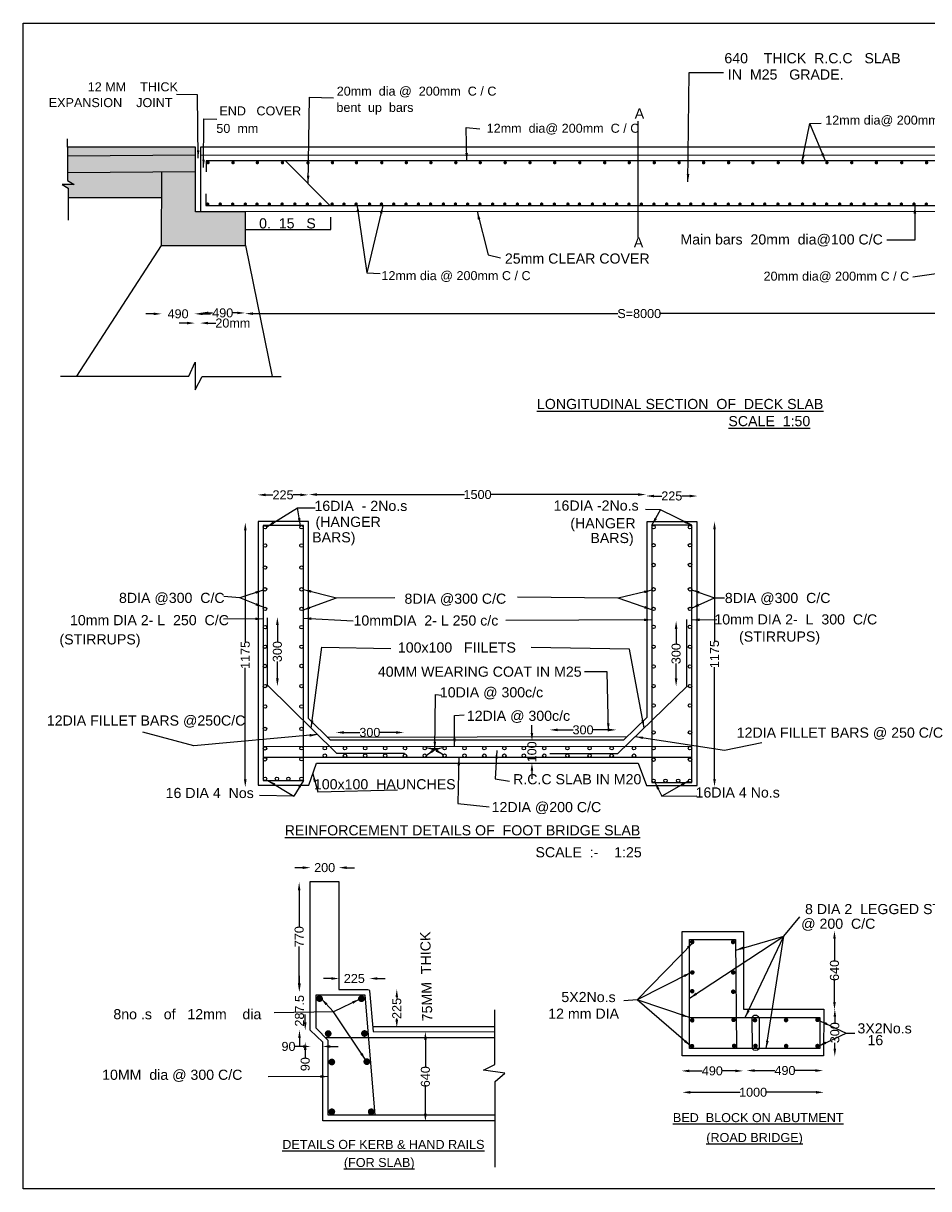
# Model space of a CAD drawing. Header units: millimetres. Extents: x 38 to 8713, y 288 to 5460.
# Drawn here: x 38 to 4057, y 288 to 5460 of the extents above; entities that cross this region are included whole.
import ezdxf

# ---------------------------------------------------------------- set-up
doc = ezdxf.new("R2010")
doc.units = ezdxf.units.MM
doc.header["$MEASUREMENT"] = 0
for name, color, linetype in [('DIM', 7, 'Continuous'), ('DWG', 7, 'Continuous'), ('TEXT', 7, 'Continuous')]:
    doc.layers.add(name, color=color, linetype=linetype)
doc.styles.get("Standard").update_dxf_attribs({"font": 'arial.ttf'})
doc.dimstyles.new('Civil', dxfattribs={"dimtxt": 40, "dimasz": 35, "dimexe": 0.1, "dimexo": 0.0625, "dimgap": 0.09, "dimtad": 0, "dimdec": 0, "dimzin": 12, "dimdsep": 46, "dimtxsty": 'Standard', "dimcen": 0.1, "dimse1": 1, "dimse2": 1, "dimadec": 0, "dimazin": 2, "dimtfac": 1, "dimtdec": 0, "dimtofl": 0, "dimtmove": 0, "dimatfit": 3, "dimfxl": 1, "dimfrac": 1, "dimtolj": 1, "dimtzin": 0, "dimarcsym": 0})

# ---------------------------------------------------------------- blocks, each defined once
blk = doc.blocks.new('*D2')
at = {"layer": 'Defpoints', "color": 0, "transparency": 16777216}
for p in [(651.5, 4165), (798.5, 4171), (798.5, 4165)]:
    blk.add_point(p, dxfattribs=at)
at = {"layer": 'DIM', "color": 0, "lineweight": -2, "transparency": 16777216}
for p, q in [((616.5, 4171), (581.5, 4171)), ((833.5, 4171), (868.5, 4171))]:
    blk.add_line(p, q, dxfattribs=at)
at = {"layer": 'DIM', "color": 0, "transparency": 16777216}
for points in [[(616.5, 4176.8), (616.5, 4165.2), (651.5, 4171)], [(833.5, 4176.8), (833.5, 4165.2), (798.5, 4171)]]:
    blk.add_solid(points, dxfattribs=at)
at = {"layer": 'DIM', "color": 0, "transparency": 16777216, "insert": (725, 4171), "char_height": 40, "attachment_point": 5}
blk.add_mtext('\\A1;490', dxfattribs=at)
blk = doc.blocks.new('*D3')
at = {"layer": 'Defpoints', "color": 0, "transparency": 16777216}
for p in [(799.5, 4152), (823, 4152), (823, 4130)]:
    blk.add_point(p, dxfattribs=at)
at = {"layer": 'DIM', "color": 0, "lineweight": -2, "transparency": 16777216}
for p, q in [((764.5, 4130), (729.5, 4130)), ((858, 4130), (893, 4130))]:
    blk.add_line(p, q, dxfattribs=at)
at = {"layer": 'DIM', "color": 0, "transparency": 16777216}
for points in [[(764.5, 4135.8), (764.5, 4124.2), (799.5, 4130)], [(858, 4135.8), (858, 4124.2), (823, 4130)]]:
    blk.add_solid(points, dxfattribs=at)
at = {"layer": 'DIM', "color": 0, "transparency": 16777216, "insert": (968.1, 4130), "char_height": 40, "attachment_point": 5}
blk.add_mtext('\\A1;20mm', dxfattribs=at)
blk = doc.blocks.new('*D4')
at = {"layer": 'Defpoints', "color": 0, "transparency": 16777216}
for p in [(824, 4196), (1022.5, 4196), (1022.5, 4175)]:
    blk.add_point(p, dxfattribs=at)
at = {"layer": 'DIM', "color": 0, "lineweight": -2, "transparency": 16777216}
for p, q in [((859, 4175), (878.2, 4175)), ((987.5, 4175), (968.3, 4175))]:
    blk.add_line(p, q, dxfattribs=at)
at = {"layer": 'DIM', "color": 0, "transparency": 16777216}
for points in [[(859, 4180.8), (859, 4169.2), (824, 4175)], [(987.5, 4180.8), (987.5, 4169.2), (1022.5, 4175)]]:
    blk.add_solid(points, dxfattribs=at)
at = {"layer": 'DIM', "color": 0, "transparency": 16777216, "insert": (923.2, 4175), "char_height": 40, "attachment_point": 5}
blk.add_mtext('\\A1;490', dxfattribs=at)
blk = doc.blocks.new('*D5')
at = {"layer": 'Defpoints', "color": 0, "transparency": 16777216}
for p in [(1022.5, 4175), (4522, 4175), (4522, 4172)]:
    blk.add_point(p, dxfattribs=at)
at = {"layer": 'DIM', "color": 0, "lineweight": -2, "transparency": 16777216}
for p, q in [((1057.5, 4172), (2677.6, 4172)), ((4487, 4172), (2866.9, 4172))]:
    blk.add_line(p, q, dxfattribs=at)
at = {"layer": 'DIM', "color": 0, "transparency": 16777216}
for points in [[(1057.5, 4177.8), (1057.5, 4166.2), (1022.5, 4172)], [(4487, 4177.8), (4487, 4166.2), (4522, 4172)]]:
    blk.add_solid(points, dxfattribs=at)
at = {"layer": 'DIM', "color": 0, "transparency": 16777216, "insert": (2772.2, 4172), "char_height": 40, "attachment_point": 5}
blk.add_mtext('\\A1;S=8000', dxfattribs=at)
blk = doc.blocks.new('*D20')
at = {"layer": 'Defpoints', "color": 0, "transparency": 16777216}
for p in [(1426, 2316.5), (1727, 2316.5), (1727, 2313)]:
    blk.add_point(p, dxfattribs=at)
at = {"layer": 'DIM', "color": 0, "lineweight": -2, "transparency": 16777216}
for p, q in [((1461, 2313), (1532.3, 2313)), ((1692, 2313), (1620.7, 2313))]:
    blk.add_line(p, q, dxfattribs=at)
at = {"layer": 'DIM', "color": 0, "transparency": 16777216}
for points in [[(1461, 2318.8), (1461, 2307.2), (1426, 2313)], [(1692, 2318.8), (1692, 2307.2), (1727, 2313)]]:
    blk.add_solid(points, dxfattribs=at)
at = {"layer": 'DIM', "color": 0, "transparency": 16777216, "insert": (1576.5, 2313), "char_height": 40, "attachment_point": 5}
blk.add_mtext('\\A1;300', dxfattribs=at)
blk = doc.blocks.new('*D21')
at = {"layer": 'Defpoints', "color": 0, "transparency": 16777216}
for p in [(2375, 2322), (2670.5, 2324.5), (2670.5, 2322)]:
    blk.add_point(p, dxfattribs=at)
at = {"layer": 'DIM', "color": 0, "lineweight": -2, "transparency": 16777216}
for p, q in [((2410, 2324.5), (2478.6, 2324.5)), ((2635.5, 2324.5), (2566.9, 2324.5))]:
    blk.add_line(p, q, dxfattribs=at)
at = {"layer": 'DIM', "color": 0, "transparency": 16777216}
for points in [[(2410, 2330.3), (2410, 2318.7), (2375, 2324.5)], [(2635.5, 2330.3), (2635.5, 2318.7), (2670.5, 2324.5)]]:
    blk.add_solid(points, dxfattribs=at)
at = {"layer": 'DIM', "color": 0, "transparency": 16777216, "insert": (2522.8, 2324.5), "char_height": 40, "attachment_point": 5}
blk.add_mtext('\\A1;300', dxfattribs=at)
blk = doc.blocks.new('*D22')
at = {"layer": 'Defpoints', "color": 0, "transparency": 16777216}
for p in [(2296, 2276), (2308.5, 2276), (2308.5, 2178)]:
    blk.add_point(p, dxfattribs=at)
at = {"layer": 'DIM', "color": 0, "lineweight": -2, "transparency": 16777216}
for p, q in [((2296, 2311), (2296, 2346)), ((2296, 2143), (2296, 2108))]:
    blk.add_line(p, q, dxfattribs=at)
at = {"layer": 'DIM', "color": 0, "transparency": 16777216}
for points in [[(2290.2, 2311), (2301.8, 2311), (2296, 2276)], [(2290.2, 2143), (2301.8, 2143), (2296, 2178)]]:
    blk.add_solid(points, dxfattribs=at)
at = {"layer": 'DIM', "color": 0, "transparency": 16777216, "insert": (2296, 2227), "char_height": 40, "attachment_point": 5, "rotation": 90}
blk.add_mtext('\\A1;100', dxfattribs=at)
blk = doc.blocks.new('*D23')
at = {"layer": 'Defpoints', "color": 0, "transparency": 16777216}
for p in [(3087, 3250), (3106.5, 3250), (3087, 2071.5)]:
    blk.add_point(p, dxfattribs=at)
at = {"layer": 'DIM', "color": 0, "lineweight": -2, "transparency": 16777216}
for p, q in [((3106.5, 3215), (3106.5, 2718.8)), ((3106.5, 2106.5), (3106.5, 2602.7))]:
    blk.add_line(p, q, dxfattribs=at)
at = {"layer": 'DIM', "color": 0, "transparency": 16777216}
for points in [[(3100.7, 3215), (3112.3, 3215), (3106.5, 3250)], [(3100.7, 2106.5), (3112.3, 2106.5), (3106.5, 2071.5)]]:
    blk.add_solid(points, dxfattribs=at)
at = {"layer": 'DIM', "color": 0, "transparency": 16777216, "insert": (3106.5, 2660.8), "char_height": 40, "attachment_point": 5, "rotation": 90}
blk.add_mtext('\\A1;1175', dxfattribs=at)
blk = doc.blocks.new('*D24')
at = {"layer": 'Defpoints', "color": 0, "transparency": 16777216}
for p in [(2936, 2807.5), (2937, 2807.5), (2937, 2518)]:
    blk.add_point(p, dxfattribs=at)
at = {"layer": 'DIM', "color": 0, "lineweight": -2, "transparency": 16777216}
for p, q in [((2936, 2772.5), (2936, 2706.9)), ((2936, 2553), (2936, 2618.6))]:
    blk.add_line(p, q, dxfattribs=at)
at = {"layer": 'DIM', "color": 0, "transparency": 16777216}
for points in [[(2930.2, 2772.5), (2941.8, 2772.5), (2936, 2807.5)], [(2930.2, 2553), (2941.8, 2553), (2936, 2518)]]:
    blk.add_solid(points, dxfattribs=at)
at = {"layer": 'DIM', "color": 0, "transparency": 16777216, "insert": (2936, 2662.8), "char_height": 40, "attachment_point": 5, "rotation": 90}
blk.add_mtext('\\A1;300', dxfattribs=at)
blk = doc.blocks.new('*D25')
at = {"layer": 'Defpoints', "color": 0, "transparency": 16777216}
for p in [(3031, 3362.5), (2802.5, 3358.5), (3031, 3358.5)]:
    blk.add_point(p, dxfattribs=at)
at = {"layer": 'DIM', "color": 0, "lineweight": -2, "transparency": 16777216}
for p, q in [((2837.5, 3362.5), (2872, 3362.5)), ((2996, 3362.5), (2961.5, 3362.5))]:
    blk.add_line(p, q, dxfattribs=at)
at = {"layer": 'DIM', "color": 0, "transparency": 16777216}
for points in [[(2837.5, 3368.3), (2837.5, 3356.7), (2802.5, 3362.5)], [(2996, 3368.3), (2996, 3356.7), (3031, 3362.5)]]:
    blk.add_solid(points, dxfattribs=at)
at = {"layer": 'DIM', "color": 0, "transparency": 16777216, "insert": (2916.8, 3362.5), "char_height": 40, "attachment_point": 5}
blk.add_mtext('\\A1;225', dxfattribs=at)
blk = doc.blocks.new('*D26')
at = {"layer": 'Defpoints', "color": 0, "transparency": 16777216}
for p in [(2802.5, 3369), (1306.5, 3360.5), (2802.5, 3360.5)]:
    blk.add_point(p, dxfattribs=at)
at = {"layer": 'DIM', "color": 0, "lineweight": -2, "transparency": 16777216}
for p, q in [((1341.5, 3369), (1996.6, 3369)), ((2767.5, 3369), (2112.4, 3369))]:
    blk.add_line(p, q, dxfattribs=at)
at = {"layer": 'DIM', "color": 0, "transparency": 16777216}
for points in [[(1341.5, 3374.8), (1341.5, 3363.2), (1306.5, 3369)], [(2767.5, 3374.8), (2767.5, 3363.2), (2802.5, 3369)]]:
    blk.add_solid(points, dxfattribs=at)
at = {"layer": 'DIM', "color": 0, "transparency": 16777216, "insert": (2054.5, 3369), "char_height": 40, "attachment_point": 5}
blk.add_mtext('\\A1;1500', dxfattribs=at)
blk = doc.blocks.new('*D27')
at = {"layer": 'Defpoints', "color": 0, "transparency": 16777216}
for p in [(1078.5, 3369), (1078.5, 3367.5), (1303.5, 3369)]:
    blk.add_point(p, dxfattribs=at)
at = {"layer": 'DIM', "color": 0, "lineweight": -2, "transparency": 16777216}
for p, q in [((1113.5, 3367.5), (1146.2, 3367.5)), ((1268.5, 3367.5), (1235.8, 3367.5))]:
    blk.add_line(p, q, dxfattribs=at)
at = {"layer": 'DIM', "color": 0, "transparency": 16777216}
for points in [[(1113.5, 3373.3), (1113.5, 3361.7), (1078.5, 3367.5)], [(1268.5, 3373.3), (1268.5, 3361.7), (1303.5, 3367.5)]]:
    blk.add_solid(points, dxfattribs=at)
at = {"layer": 'DIM', "color": 0, "transparency": 16777216, "insert": (1191, 3367.5), "char_height": 40, "attachment_point": 5}
blk.add_mtext('\\A1;225', dxfattribs=at)
blk = doc.blocks.new('*D28')
at = {"layer": 'Defpoints', "color": 0, "transparency": 16777216}
for p in [(1157.5, 2825.5), (1166, 2825.5), (1157.5, 2518)]:
    blk.add_point(p, dxfattribs=at)
at = {"layer": 'DIM', "color": 0, "lineweight": -2, "transparency": 16777216}
for p, q in [((1166, 2790.5), (1166, 2715.9)), ((1166, 2553), (1166, 2627.6))]:
    blk.add_line(p, q, dxfattribs=at)
at = {"layer": 'DIM', "color": 0, "transparency": 16777216}
for points in [[(1160.2, 2790.5), (1171.8, 2790.5), (1166, 2825.5)], [(1160.2, 2553), (1171.8, 2553), (1166, 2518)]]:
    blk.add_solid(points, dxfattribs=at)
at = {"layer": 'DIM', "color": 0, "transparency": 16777216, "insert": (1166, 2671.8), "char_height": 40, "attachment_point": 5, "rotation": 90}
blk.add_mtext('\\A1;300', dxfattribs=at)
blk = doc.blocks.new('*D29')
at = {"layer": 'Defpoints', "color": 0, "transparency": 16777216}
for p in [(1010, 3245), (1023.5, 3245), (1010, 2069.5)]:
    blk.add_point(p, dxfattribs=at)
at = {"layer": 'DIM', "color": 0, "lineweight": -2, "transparency": 16777216}
for p, q in [((1023.5, 3210), (1023.5, 2715.3)), ((1023.5, 2104.5), (1023.5, 2599.2))]:
    blk.add_line(p, q, dxfattribs=at)
at = {"layer": 'DIM', "color": 0, "transparency": 16777216}
for points in [[(1017.7, 3210), (1029.3, 3210), (1023.5, 3245)], [(1017.7, 2104.5), (1029.3, 2104.5), (1023.5, 2069.5)]]:
    blk.add_solid(points, dxfattribs=at)
at = {"layer": 'DIM', "color": 0, "transparency": 16777216, "insert": (1023.5, 2657.2), "char_height": 40, "attachment_point": 5, "rotation": 90}
blk.add_mtext('\\A1;1175', dxfattribs=at)
blk = doc.blocks.new('*D33')
at = {"layer": 'Defpoints', "color": 0, "transparency": 16777216}
for p in [(1823, 985), (1828.5, 985), (1828.5, 585.5)]:
    blk.add_point(p, dxfattribs=at)
at = {"layer": 'DIM', "color": 0, "lineweight": -2, "transparency": 16777216}
for p, q in [((1823, 950), (1823, 829.6)), ((1823, 620.5), (1823, 740.9))]:
    blk.add_line(p, q, dxfattribs=at)
at = {"layer": 'DIM', "color": 0, "transparency": 16777216}
for points in [[(1817.2, 950), (1828.8, 950), (1823, 985)], [(1817.2, 620.5), (1828.8, 620.5), (1823, 585.5)]]:
    blk.add_solid(points, dxfattribs=at)
at = {"layer": 'DIM', "color": 0, "transparency": 16777216, "insert": (1823, 785.3), "char_height": 40, "attachment_point": 5, "rotation": 90}
blk.add_mtext('\\A1;640', dxfattribs=at)
blk = doc.blocks.new('*D34')
at = {"layer": 'Defpoints', "color": 0, "transparency": 16777216}
for p in [(1696, 1173.5), (1699.5, 1173.5), (1699.5, 1003)]:
    blk.add_point(p, dxfattribs=at)
at = {"layer": 'DIM', "color": 0, "lineweight": -2, "transparency": 16777216}
for p, q in [((1696, 1138.5), (1696, 1133)), ((1696, 1038), (1696, 1043.5))]:
    blk.add_line(p, q, dxfattribs=at)
at = {"layer": 'DIM', "color": 0, "transparency": 16777216}
for points in [[(1690.2, 1138.5), (1701.8, 1138.5), (1696, 1173.5)], [(1690.2, 1038), (1701.8, 1038), (1696, 1003)]]:
    blk.add_solid(points, dxfattribs=at)
at = {"layer": 'DIM', "color": 0, "transparency": 16777216, "insert": (1696, 1088.2), "char_height": 40, "attachment_point": 5, "rotation": 90}
blk.add_mtext('\\A1;225', dxfattribs=at)
blk = doc.blocks.new('*D35')
at = {"layer": 'Defpoints', "color": 0, "transparency": 16777216}
for p in [(1440, 1216), (1575, 1221), (1575, 1216)]:
    blk.add_point(p, dxfattribs=at)
at = {"layer": 'DIM', "color": 0, "lineweight": -2, "transparency": 16777216}
for p, q in [((1405, 1221), (1370, 1221)), ((1610, 1221), (1645, 1221))]:
    blk.add_line(p, q, dxfattribs=at)
at = {"layer": 'DIM', "color": 0, "transparency": 16777216}
for points in [[(1405, 1226.8), (1405, 1215.2), (1440, 1221)], [(1610, 1226.8), (1610, 1215.2), (1575, 1221)]]:
    blk.add_solid(points, dxfattribs=at)
at = {"layer": 'DIM', "color": 0, "transparency": 16777216, "insert": (1507.5, 1221), "char_height": 40, "attachment_point": 5}
blk.add_mtext('\\A1;225', dxfattribs=at)
blk = doc.blocks.new('*D36')
at = {"layer": 'Defpoints', "color": 0, "transparency": 16777216}
for p in [(1313.5, 1713), (1438, 1713), (1438, 1713)]:
    blk.add_point(p, dxfattribs=at)
at = {"layer": 'DIM', "color": 0, "lineweight": -2, "transparency": 16777216}
for p, q in [((1278.5, 1713), (1243.5, 1713)), ((1473, 1713), (1508, 1713))]:
    blk.add_line(p, q, dxfattribs=at)
at = {"layer": 'DIM', "color": 0, "transparency": 16777216}
for points in [[(1278.5, 1718.8), (1278.5, 1707.2), (1313.5, 1713)], [(1473, 1718.8), (1473, 1707.2), (1438, 1713)]]:
    blk.add_solid(points, dxfattribs=at)
at = {"layer": 'DIM', "color": 0, "transparency": 16777216, "insert": (1375.8, 1713), "char_height": 40, "attachment_point": 5}
blk.add_mtext('\\A1;200', dxfattribs=at)
blk = doc.blocks.new('*D37')
at = {"layer": 'Defpoints', "color": 0, "transparency": 16777216}
for p in [(1262.5, 1648), (1262.5, 1165.5), (1262.5, 1165.5)]:
    blk.add_point(p, dxfattribs=at)
at = {"layer": 'DIM', "color": 0, "lineweight": -2, "transparency": 16777216}
for p, q in [((1262.5, 1613), (1262.5, 1450.8)), ((1262.5, 1200.5), (1262.5, 1362.7))]:
    blk.add_line(p, q, dxfattribs=at)
at = {"layer": 'DIM', "color": 0, "transparency": 16777216}
for points in [[(1256.7, 1613), (1268.3, 1613), (1262.5, 1648)], [(1256.7, 1200.5), (1268.3, 1200.5), (1262.5, 1165.5)]]:
    blk.add_solid(points, dxfattribs=at)
at = {"layer": 'DIM', "color": 0, "transparency": 16777216, "insert": (1262.5, 1406.8), "char_height": 40, "attachment_point": 5, "rotation": 90}
blk.add_mtext('\\A1;770', dxfattribs=at)
blk = doc.blocks.new('*D38')
at = {"layer": 'Defpoints', "color": 0, "transparency": 16777216}
for p in [(1262.5, 1163), (1262.5, 992.5), (1264, 992.5)]:
    blk.add_point(p, dxfattribs=at)
at = {"layer": 'DIM', "color": 0, "lineweight": -2, "transparency": 16777216}
for p, q in [((1264, 1198), (1264, 1233)), ((1264, 957.5), (1264, 922.5))]:
    blk.add_line(p, q, dxfattribs=at)
at = {"layer": 'DIM', "color": 0, "transparency": 16777216}
for points in [[(1258.2, 1198), (1269.8, 1198), (1264, 1163)], [(1258.2, 957.5), (1269.8, 957.5), (1264, 992.5)]]:
    blk.add_solid(points, dxfattribs=at)
at = {"layer": 'DIM', "color": 0, "transparency": 16777216, "insert": (1264, 1077.8), "char_height": 40, "attachment_point": 5, "rotation": 90}
blk.add_mtext('\\A1;287.5', dxfattribs=at)
blk = doc.blocks.new('*D39')
at = {"layer": 'Defpoints', "color": 0, "transparency": 16777216}
for p in [(1288, 991), (1288, 939.5), (1289.5, 939.5)]:
    blk.add_point(p, dxfattribs=at)
at = {"layer": 'DIM', "color": 0, "lineweight": -2, "transparency": 16777216}
for p, q in [((1289.5, 1026), (1289.5, 1061)), ((1289.5, 904.5), (1289.5, 869.5))]:
    blk.add_line(p, q, dxfattribs=at)
at = {"layer": 'DIM', "color": 0, "transparency": 16777216}
for points in [[(1283.7, 1026), (1295.3, 1026), (1289.5, 991)], [(1283.7, 904.5), (1295.3, 904.5), (1289.5, 939.5)]]:
    blk.add_solid(points, dxfattribs=at)
at = {"layer": 'DIM', "color": 0, "transparency": 16777216, "insert": (1289.5, 840.8), "char_height": 40, "attachment_point": 5, "rotation": 90}
blk.add_mtext('\\A1;90', dxfattribs=at)
blk = doc.blocks.new('*D40')
at = {"layer": 'Defpoints', "color": 0, "transparency": 16777216}
for p in [(1314, 922), (1314, 919.5), (1366, 922)]:
    blk.add_point(p, dxfattribs=at)
at = {"layer": 'DIM', "color": 0, "lineweight": -2, "transparency": 16777216}
for p, q in [((1279, 919.5), (1244, 919.5)), ((1401, 919.5), (1436, 919.5))]:
    blk.add_line(p, q, dxfattribs=at)
at = {"layer": 'DIM', "color": 0, "transparency": 16777216}
for points in [[(1279, 925.3), (1279, 913.7), (1314, 919.5)], [(1401, 925.3), (1401, 913.7), (1366, 919.5)]]:
    blk.add_solid(points, dxfattribs=at)
at = {"layer": 'DIM', "color": 0, "transparency": 16777216, "insert": (1215.3, 919.5), "char_height": 40, "attachment_point": 5}
blk.add_mtext('\\A1;90', dxfattribs=at)
blk = doc.blocks.new('*D41')
at = {"layer": 'Defpoints', "color": 0, "transparency": 16777216}
for p in [(2960, 812), (3233.5, 812), (3233.5, 811)]:
    blk.add_point(p, dxfattribs=at)
at = {"layer": 'DIM', "color": 0, "lineweight": -2, "transparency": 16777216}
for p, q in [((2995, 811), (3051.7, 811)), ((3198.5, 811), (3141.8, 811))]:
    blk.add_line(p, q, dxfattribs=at)
at = {"layer": 'DIM', "color": 0, "transparency": 16777216}
for points in [[(2995, 816.8), (2995, 805.2), (2960, 811)], [(3198.5, 816.8), (3198.5, 805.2), (3233.5, 811)]]:
    blk.add_solid(points, dxfattribs=at)
at = {"layer": 'DIM', "color": 0, "transparency": 16777216, "insert": (3096.8, 811), "char_height": 40, "attachment_point": 5}
blk.add_mtext('\\A1;490', dxfattribs=at)
blk = doc.blocks.new('*D42')
at = {"layer": 'Defpoints', "color": 0, "transparency": 16777216}
for p in [(3249.5, 811), (3589, 812.5), (3589, 811)]:
    blk.add_point(p, dxfattribs=at)
at = {"layer": 'DIM', "color": 0, "lineweight": -2, "transparency": 16777216}
for p, q in [((3284.5, 812.5), (3374.2, 812.5)), ((3554, 812.5), (3464.3, 812.5))]:
    blk.add_line(p, q, dxfattribs=at)
at = {"layer": 'DIM', "color": 0, "transparency": 16777216}
for points in [[(3284.5, 818.3), (3284.5, 806.7), (3249.5, 812.5)], [(3554, 818.3), (3554, 806.7), (3589, 812.5)]]:
    blk.add_solid(points, dxfattribs=at)
at = {"layer": 'DIM', "color": 0, "transparency": 16777216, "insert": (3419.2, 812.5), "char_height": 40, "attachment_point": 5}
blk.add_mtext('\\A1;490', dxfattribs=at)
blk = doc.blocks.new('*D43')
at = {"layer": 'Defpoints', "color": 0, "transparency": 16777216}
for p in [(2963.5, 718), (3592, 718), (3592, 716)]:
    blk.add_point(p, dxfattribs=at)
at = {"layer": 'DIM', "color": 0, "lineweight": -2, "transparency": 16777216}
for p, q in [((2998.5, 716), (3219.9, 716)), ((3557, 716), (3335.6, 716))]:
    blk.add_line(p, q, dxfattribs=at)
at = {"layer": 'DIM', "color": 0, "transparency": 16777216}
for points in [[(2998.5, 721.8), (2998.5, 710.2), (2963.5, 716)], [(3557, 721.8), (3557, 710.2), (3592, 716)]]:
    blk.add_solid(points, dxfattribs=at)
at = {"layer": 'DIM', "color": 0, "transparency": 16777216, "insert": (3277.8, 716), "char_height": 40, "attachment_point": 5}
blk.add_mtext('\\A1;1000', dxfattribs=at)
blk = doc.blocks.new('*D44')
at = {"layer": 'Defpoints', "color": 0, "transparency": 16777216}
for p in [(3633, 1086), (3640.5, 1086), (3633, 875)]:
    blk.add_point(p, dxfattribs=at)
at = {"layer": 'DIM', "color": 0, "lineweight": -2, "transparency": 16777216}
for p, q in [((3640.5, 1051), (3640.5, 1024.7)), ((3640.5, 910), (3640.5, 936.3))]:
    blk.add_line(p, q, dxfattribs=at)
at = {"layer": 'DIM', "color": 0, "transparency": 16777216}
for points in [[(3634.7, 1051), (3646.3, 1051), (3640.5, 1086)], [(3634.7, 910), (3646.3, 910), (3640.5, 875)]]:
    blk.add_solid(points, dxfattribs=at)
at = {"layer": 'DIM', "color": 0, "transparency": 16777216, "insert": (3640.5, 980.5), "char_height": 40, "attachment_point": 5, "rotation": 90}
blk.add_mtext('\\A1;300', dxfattribs=at)
blk = doc.blocks.new('*D45')
at = {"layer": 'Defpoints', "color": 0, "transparency": 16777216}
for p in [(3639, 1432.5), (3646.5, 1432.5), (3646.5, 1081.5)]:
    blk.add_point(p, dxfattribs=at)
at = {"layer": 'DIM', "color": 0, "lineweight": -2, "transparency": 16777216}
for p, q in [((3639, 1397.5), (3639, 1301.3)), ((3639, 1116.5), (3639, 1212.7))]:
    blk.add_line(p, q, dxfattribs=at)
at = {"layer": 'DIM', "color": 0, "transparency": 16777216}
for points in [[(3633.2, 1397.5), (3644.8, 1397.5), (3639, 1432.5)], [(3633.2, 1116.5), (3644.8, 1116.5), (3639, 1081.5)]]:
    blk.add_solid(points, dxfattribs=at)
at = {"layer": 'DIM', "color": 0, "transparency": 16777216, "insert": (3639, 1257), "char_height": 40, "attachment_point": 5, "rotation": 90}
blk.add_mtext('\\A1;640', dxfattribs=at)

msp = doc.modelspace()

# ---------------------------------------------------------------- hatches: boundary and pattern name
at = {"layer": 'DWG'}
h = msp.add_hatch(dxfattribs=at)
h.set_pattern_fill('AR-CONC', color=256, scale=5)
h.set_pattern_definition([(50, (0, 0), (35.86301, -3.1376), [3.75, -41.25]), (355, (0, 0), (-6.93757, 37.6096), [3, -33]), (100.45144, (2.99, -0.26), (28.92544, 34.472), [3.187, -35.0571]), (46.1842, (0, 10), (53.36207, -8.27596), [5.625, -61.875]), (96.6356, (4.447, 9.31), (46.7331, 48.70593), [4.7805, -52.5857]), (351.1842, (0, 10), (46.7331, 48.7059), [4.5, -49.5]), (21, (5, 7.5), (29.84535, -20.13094), [3.75, -41.25]), (326, (5, 7.5), (12.16577, 36.2575), [3, -33]), (71.45144, (7.487, 5.822), (42.01112, 16.12656), [3.187, -35.0571]), (37.5, (0, 0), (0.607993, 16.644693), [0, -32.6, 0, -33.5, 0, -33.125]), (7.5, (0, 0), (13.15348, 19.720586), [0, -19.1, 0, -31.85, 0, -12.625]), (327.5, (-11.15, 0), (26.691122, -1.127744), [0, -12.5, 0, -39, 0, -51.75]), (317.5, (-16.15, 0), (29.15931, 5.00525), [0, -16.25, 0, -25.9, 0, -36.75])])
h.paths.add_polyline_path([(803, 4911.3), (234.4, 4911.3), (234.4, 4870.9), (803, 4875.8)])
h.paths.add_polyline_path([(803, 4875.8), (234.4, 4870.9), (234.4, 4797.4), (803, 4801.3)])
h.paths.add_polyline_path([(652.6, 4800.2), (234.4, 4797.4), (234.4, 4763.1), (263.8, 4744.7), (209.8, 4744.7), (236.8, 4728.8), (236.8, 4685.6), (652, 4685.6)])
h.paths.add_polyline_path([(803, 4801.3), (652.6, 4800.2), (651, 4475), (1025.1, 4475), (1025.1, 4624.2), (803, 4624.2)])

# ---------------------------------------------------------------- linework, layer by layer
for points in [[(2767.2, 4509.9), (2767.2, 5026.7)], [(234.4, 4911.3), (234.4, 4948)], [(1025.1, 4475), (1025.1, 4624.2), (803, 4624.2), (803, 4801.3), (803, 4911.3), (234.4, 4911.3), (234.4, 4763.1), (263.8, 4744.7), (209.8, 4744.7), (236.8, 4728.8), (236.8, 4586.7)], [(803, 4875.8), (234.4, 4870.9)], [(826.8, 4624.2), (826.8, 4912.2), (4756.9, 4912.2), (4756.9, 4625.7), (1025.1, 4624.2)], [(826.8, 4875.5), (4756.9, 4876.8)], [(4734.7, 4804.4), (4734.7, 4849.7), (850.1, 4849.7), (850.1, 4800.8)], [(1202.6, 4849.7), (1399.4, 4651.2)], [(803, 4801.3), (234.4, 4797.4)], [(651, 4475), (652.6, 4800.2)], [(652, 4685.6), (236.8, 4685.6)], [(848.7, 4703.9), (848.7, 4651.2), (4737.2, 4651.2), (4737.2, 4700.3)], [(275.3, 3894.8), (651, 4475), (1025.1, 4475), (1142.4, 3893.6)], [(203.8, 3894.8), (772.5, 3894.8), (801.1, 3956.7), (801.1, 3834.1), (832.1, 3893.6), (1182.6, 3893.6)], [(1080.5, 2079), (1304.8, 2079), (1340.3, 2176.2), (2768, 2176.2), (2804.9, 2077), (3029.7, 2077), (3029.7, 3248.2), (2805.4, 3248.2), (2805.4, 2379.5), (2702.9, 2278.2), (1401.9, 2278.2), (1304.4, 2375.2), (1304.4, 3248.8), (1080, 3248.8), (1080, 2079)], [(1730.6, 2219.3), (1429.4, 2219.3), (1121.6, 2523.1), (1121.6, 2822.5)], [(2375.8, 2219.9), (2676.8, 2219.9), (2984, 2517.5), (2984, 2814)], [(1387.5, 2292.6), (2719.4, 2294.5)], [(1103.1, 2251), (3005.6, 2252.9)], [(3005.6, 2201.6), (1103.1, 2202.5)], [(2132, 589.5), (1367.5, 589.5), (1367.5, 938), (1312, 991.5), (1312, 1652), (1438, 1652), (1438, 1172.5), (1567.5, 1172.5), (1573, 1171), (1575.5, 1166.5), (1591.5, 986), (2131, 984)], [(3590.5, 878.5), (2962.5, 878.5), (2962.5, 1430), (3234.5, 1430), (3234.5, 1085.5), (3591.5, 1085.5), (3590.5, 878.5)], [(3574, 910), (2996, 910), (2996, 1394.5), (3200, 1394.5), (3204, 910)], [(2132, 614), (1392, 614), (1392, 946.5), (1337.5, 1001), (1337.5, 1148), (1553.5, 1148), (1599, 614)], [(2132, 384), (2132, 763.5), (2175.5, 801), (2081.5, 815), (2131, 839.5), (2131, 1082.5)], [(2996, 1047.5), (3574, 1047.5), (3574, 910)], [(3271.5, 1047.5), (3273, 910)], [(3304.5, 1047.5), (3304, 910)], [(2131, 1006), (1589.7, 1006)], [(1379.5, 959), (2131, 959)]]:
    msp.add_lwpolyline(points, dxfattribs=at)
for points, const_width in [([(854.2, 4842, 1), (861.8, 4842, 1)], 7.5), ([(965.2, 4842, 1), (972.8, 4842, 1)], 7.5), ([(1073.2, 4842, 1), (1080.8, 4842, 1)], 7.5), ([(1184.8, 4842, 1), (1192.2, 4842, 1)], 7.5), ([(1297.8, 4841, 1), (1305.2, 4841, 1)], 7.5), ([(1406.8, 4842, 1), (1414.2, 4842, 1)], 7.5), ([(1513.2, 4842, 1), (1520.8, 4842, 1)], 7.5), ([(1625.8, 4842, 1), (1633.2, 4842, 1)], 7.5), ([(1734.8, 4842, 1), (1742.2, 4842, 1)], 7.5), ([(1843.8, 4842, 1), (1851.2, 4842, 1)], 7.5), ([(1954.2, 4842, 1), (1961.8, 4842, 1)], 7.5), ([(2062.8, 4842, 1), (2070.2, 4842, 1)], 7.5), ([(2173.2, 4842, 1), (2180.8, 4842, 1)], 7.5), ([(2283.8, 4842, 1), (2291.2, 4842, 1)], 7.5), ([(2393.2, 4842, 1), (2400.8, 4842, 1)], 7.5), ([(2504.8, 4842, 1), (2512.2, 4842, 1)], 7.5), ([(2615.2, 4842, 1), (2622.8, 4842, 1)], 7.5), ([(2724.2, 4842, 1), (2731.8, 4842, 1)], 7.5), ([(2835.2, 4842, 1), (2842.8, 4842, 1)], 7.5), ([(2945.8, 4842, 1), (2953.2, 4842, 1)], 7.5), ([(3054.2, 4842, 1), (3061.8, 4842, 1)], 7.5), ([(3165.2, 4842, 1), (3172.8, 4842, 1)], 7.5), ([(3273.2, 4842, 1), (3280.8, 4842, 1)], 7.5), ([(3385.8, 4842, 1), (3393.2, 4842, 1)], 7.5), ([(3494.8, 4842, 1), (3502.2, 4842, 1)], 7.5), ([(3601.8, 4842, 1), (3609.2, 4842, 1)], 7.5), ([(3711.8, 4842, 1), (3719.2, 4842, 1)], 7.5), ([(3821.2, 4842, 1), (3828.8, 4842, 1)], 7.5), ([(3933.8, 4842, 1), (3941.2, 4842, 1)], 7.5), ([(4044.2, 4842, 1), (4051.8, 4842, 1)], 7.5), ([(852.8, 4658, 1), (860.2, 4658, 1)], 7.5), ([(908.2, 4658, 1), (915.8, 4658, 1)], 7.5), ([(963.8, 4658, 1), (971.2, 4658, 1)], 7.5), ([(1019.8, 4658, 1), (1027.2, 4658, 1)], 7.5), ([(1071.8, 4658, 1), (1079.2, 4658, 1)], 7.5), ([(1126.2, 4658, 1), (1133.8, 4658, 1)], 7.5), ([(1183.2, 4658, 1), (1190.8, 4658, 1)], 7.5), ([(1239.8, 4658, 1), (1247.2, 4658, 1)], 7.5), ([(1295.2, 4658, 1), (1302.8, 4658, 1)], 7.5), ([(1351.8, 4658, 1), (1359.2, 4658, 1)], 7.5), ([(1405.2, 4658, 1), (1412.8, 4658, 1)], 7.5), ([(1457.8, 4658, 1), (1465.2, 4658, 1)], 7.5), ([(1511.8, 4658, 1), (1519.2, 4658, 1)], 7.5), ([(1571.2, 4658, 1), (1578.8, 4658, 1)], 7.5), ([(1624.2, 4658, 1), (1631.8, 4658, 1)], 7.5), ([(1678.8, 4658, 1), (1686.2, 4658, 1)], 7.5), ([(1733.2, 4658, 1), (1740.8, 4658, 1)], 7.5), ([(1788.2, 4658, 1), (1795.8, 4658, 1)], 7.5), ([(1842.2, 4658, 1), (1849.8, 4658, 1)], 7.5), ([(1899.2, 4658, 1), (1906.8, 4658, 1)], 7.5), ([(1952.8, 4658, 1), (1960.2, 4658, 1)], 7.5), ([(2006.8, 4658, 1), (2014.2, 4658, 1)], 7.5), ([(2061.2, 4658, 1), (2068.8, 4658, 1)], 7.5), ([(2117.8, 4658, 1), (2125.2, 4658, 1)], 7.5), ([(2171.8, 4658, 1), (2179.2, 4658, 1)], 7.5), ([(2227.8, 4658, 1), (2235.2, 4658, 1)], 7.5), ([(2282.2, 4658, 1), (2289.8, 4658, 1)], 7.5), ([(2335.2, 4658, 1), (2342.8, 4658, 1)], 7.5), ([(2391.8, 4658, 1), (2399.2, 4658, 1)], 7.5), ([(2451.8, 4658, 1), (2459.2, 4658, 1)], 7.5), ([(2503.2, 4658, 1), (2510.8, 4658, 1)], 7.5), ([(2560.8, 4658, 1), (2568.2, 4658, 1)], 7.5), ([(2613.8, 4658, 1), (2621.2, 4658, 1)], 7.5), ([(2668.2, 4658, 1), (2675.8, 4658, 1)], 7.5), ([(2722.8, 4658, 1), (2730.2, 4658, 1)], 7.5), ([(2777.8, 4658, 1), (2785.2, 4658, 1)], 7.5), ([(2833.8, 4658, 1), (2841.2, 4658, 1)], 7.5), ([(2890.2, 4658, 1), (2897.8, 4658, 1)], 7.5), ([(2944.2, 4658, 1), (2951.8, 4658, 1)], 7.5), ([(2997.2, 4658, 1), (3004.8, 4658, 1)], 7.5), ([(3052.8, 4658, 1), (3060.2, 4658, 1)], 7.5), ([(3105.8, 4658, 1), (3113.2, 4658, 1)], 7.5), ([(3163.8, 4658, 1), (3171.2, 4658, 1)], 7.5), ([(3215.8, 4658, 1), (3223.2, 4658, 1)], 7.5), ([(3271.8, 4658, 1), (3279.2, 4658, 1)], 7.5), ([(3325.8, 4658, 1), (3333.2, 4658, 1)], 7.5), ([(3384.2, 4658, 1), (3391.8, 4658, 1)], 7.5), ([(3436.8, 4658, 1), (3444.2, 4658, 1)], 7.5), ([(3493.2, 4658, 1), (3500.8, 4658, 1)], 7.5), ([(3545.2, 4658, 1), (3552.8, 4658, 1)], 7.5), ([(3600.2, 4658, 1), (3607.8, 4658, 1)], 7.5), ([(3658.2, 4658, 1), (3665.8, 4658, 1)], 7.5), ([(3710.2, 4658, 1), (3717.8, 4658, 1)], 7.5), ([(3766.8, 4658, 1), (3774.2, 4658, 1)], 7.5), ([(3819.8, 4658, 1), (3827.2, 4658, 1)], 7.5), ([(3878.2, 4658, 1), (3885.8, 4658, 1)], 7.5), ([(3932.2, 4658, 1), (3939.8, 4658, 1)], 7.5), ([(3988.2, 4658, 1), (3995.8, 4658, 1)], 7.5), ([(4042.8, 4658, 1), (4050.2, 4658, 1)], 7.5), ([(3002.5, 1383, 1), (3012.5, 1383, 1)], 10), ([(3184, 1383, 1), (3194, 1383, 1)], 10), ([(3003, 1248, 1), (3013, 1248, 1)], 10), ([(3184.5, 1248, 1), (3194.5, 1248, 1)], 10), ([(1345.5, 1132, 1), (1360.5, 1132, 1)], 15), ([(1531.5, 1131.5, 1), (1546.5, 1131.5, 1)], 15), ([(3002.5, 1164.5, 1), (3012.5, 1164.5, 1)], 10), ([(3184.5, 1162.5, 1), (3194.5, 1162.5, 1)], 10), ([(3002.5, 1035.5, 1), (3012.5, 1035.5, 1)], 10), ([(3186, 1037.5, 1), (3196, 1037.5, 1)], 10), ([(3281, 1036, 1), (3291, 1036, 1)], 10), ([(3419, 1036.5, 1), (3429, 1036.5, 1)], 10), ([(3558.5, 1037.5, 1), (3568.5, 1037.5, 1)], 10), ([(1384, 976.5, 1), (1399, 976.5, 1)], 15), ([(1545, 977, 1), (1560, 977, 1)], 15), ([(3188.5, 922, 1), (3198.5, 922, 1)], 10), ([(3283, 922, 1), (3293, 922, 1)], 10), ([(3419.5, 921.5, 1), (3429.5, 921.5, 1)], 10), ([(3558.5, 921.5, 1), (3568.5, 921.5, 1)], 10), ([(3001.5, 921, 1), (3011.5, 921, 1)], 10), ([(1400, 850.5, 1), (1415, 850.5, 1)], 15), ([(1555.5, 852, 1), (1570.5, 852, 1)], 15), ([(1400, 629.5, 1), (1415, 629.5, 1)], 15), ([(1575, 629.5, 1), (1590, 629.5, 1)], 15)]:
    msp.add_lwpolyline(points, format="xyb", close=True, dxfattribs=dict(at, const_width=const_width))
for points in [[(1103.1, 2099.8), (1281.3, 2099.8), (1281.3, 3231.6), (1103.1, 3231.6)], [(2828.7, 2090.7), (3005.6, 2090.7), (3005.6, 3232.7), (2828.7, 3232.7)]]:
    msp.add_lwpolyline(points, close=True, dxfattribs=at)
for centre in [(1111, 3223.9), (1273, 3223.9), (2836, 3224.4), (2997.5, 3224.4), (1111, 3142.9), (1273, 3142.9), (2836, 3143.9), (2997.5, 3143.9), (1111, 3044.9), (1273, 3044.9), (2836, 3056.4), (2997.5, 3056.4), (1111, 2948.4), (1273, 2948.4), (2836, 2948.4), (2997.5, 2948.4), (1111, 2861.4), (1273, 2861.4), (2836, 2861.4), (2997.5, 2861.4), (1111, 2780.4), (1273, 2780.4), (2836, 2781.9), (2997.5, 2781.9), (1111, 2693.4), (1273, 2693.4), (2836, 2693.4), (2997.5, 2693.4), (1111, 2607.9), (1273, 2607.9), (2836, 2605.9), (2997.5, 2605.9), (1111, 2518.9), (1273, 2518.9), (2836, 2518.9), (2997.5, 2518.9), (1111, 2428.4), (1273, 2428.4), (2836, 2432.9), (2997.5, 2432.9), (1111, 2328.9), (1273, 2328.9), (2836, 2313.4), (2997.5, 2313.4), (1111, 2242.4), (1273, 2242.9), (1376.5, 2243.4), (1466, 2243.4), (1555.5, 2243.4), (1644.5, 2243.4), (1732.5, 2243.4), (1820, 2243.4), (1908, 2243.4), (1996.5, 2243.4), (2084.5, 2243.4), (2173.5, 2243.4), (2260, 2243.4), (2350.5, 2243.4), (2453.5, 2243.4), (2552, 2243.4), (2650, 2243.4), (2749, 2243.4), (2836, 2243.4), (2997.5, 2243.4), (1111, 2193.9), (1273, 2194.4), (1376.5, 2209.9), (1466, 2209.9), (1555.5, 2209.9), (1644.5, 2209.9), (1732.5, 2209.9), (1820, 2209.9), (1908, 2209.9), (1996.5, 2209.9), (2084.5, 2209.9), (2173.5, 2209.9), (2260, 2209.9), (2350.5, 2209.9), (2453.5, 2209.9), (2552, 2209.9), (2650, 2209.9), (2749, 2209.9), (2836, 2192.4), (2997.5, 2192.4), (1111, 2107.4), (1164, 2107.4), (1215, 2107.4), (1273, 2107.4), (2836, 2098.9), (2889, 2098.9), (2945, 2098.9), (2997.5, 2098.9)]:
    msp.add_circle(centre, 7.61, dxfattribs=at)
for centre, radius, start, end in [((3288, 1038.4), 18.8, 28.8914, 151.1086), ((3288.5, 925.7), 22.1, 225.3445, 314.6555)]:
    msp.add_arc(centre, radius, start, end, dxfattribs=at)
at = {"layer": 'TEXT'}
msp.add_lwpolyline([(8713.3, 288.2), (38, 288.2), (38, 5460.5), (8713.3, 5460.5)], close=True, dxfattribs=at)
msp.add_lwpolyline([(1025.1, 4545), (1403, 4545), (1403, 4600)], dxfattribs=at)

# ---------------------------------------------------------------- texts
for s, height, p in [(' 640    THICK  R.C.C   SLAB ', 45, (3132.8, 5283.2)), (' IN  M25   GRADE.', 45, (3148.2, 5210.8)), ('12 MM    THICK', 40, (324, 5158.7)), (' 20mm  dia @  200mm  C / C', 40, (1414, 5139.5)), (' EXPANSION    JOINT', 40, (135.5, 5088.5)), (' END   COVER', 40, (893, 5051.7)), (' bent  up  bars', 40, (1412.5, 5067.2)), ('A', 45, (2752.2, 5037.8)), (' 12mm dia@ 200mm  C / C', 40, (3582.4, 5010.9)), ('50  mm', 40, (894.9, 4973.9)), (' 12mm  dia@ 200mm  C / C', 40, (2079.4, 4974.7)), (' 0.  15   S', 45, (1067.3, 4550.1)), ('A', 45, (2748.2, 4466.3)), (' Main bars  20mm  dia@100 C/C', 45, (2937.6, 4478.9)), ('  25mm CLEAR COVER', 45, (2140.9, 4394)), (' 12mm dia @ 200mm C / C', 40, (1612.3, 4320.6)), (' 20mm dia@ 200mm C / C', 40, (3308.6, 4318.3)), (' %%ULONGITUDINAL SECTION  OF  DECK SLAB', 45, (2300.8, 3748.5)), (' %%USCALE  1:50', 45, (3150.6, 3672.5)), (' 16DIA  - 2No.s', 45, (1313, 3296.2)), ('16DIA -2No.s', 45, (2392.3, 3297.7)), ('  (HANGER', 45, (1300.3, 3225.4)), ('(HANGER', 45, (2466.3, 3219.2)), ('  BARS)', 45, (1285.4, 3156.8)), ('BARS)', 45, (2555.6, 3153.7)), ('  8DIA @300  C/C', 45, (427.8, 2887.9)), ('8DIA @300 C/C', 45, (1730.2, 2884.3)), ('8DIA @300  C/C', 45, (3152.2, 2887.5)), ('  10mm DIA 2- L  250  C/C', 45, (210.3, 2789.1)), ('10mmDIA  2- L 250 c/c', 45, (1503.9, 2787.6)), ('10mm DIA 2-  L  300  C/C', 45, (3105.8, 2792.5)), ('(STIRRUPS)', 45, (198.6, 2703.8)), ('(STIRRUPS)', 45, (3215.4, 2716.4)), ('100x100   FIILETS', 45, (1700.8, 2667.7)), (' 40MM WEARING COAT IN M25', 45, (1594.5, 2560.4)), ('10DIA @ 300c/c', 45, (1887.3, 2468.8)), ('12DIA FILLET BARS @250C/C', 45, (142.5, 2343.6)), ('12DIA @ 300c/c', 45, (2006.9, 2364.6)), ('12DIA FILLET BARS @ 250 C/C', 45, (3205, 2289.9)), (' R.C.C SLAB IN M20', 45, (2194.8, 2083.1)), ('100x100  HAUNCHES', 45, (1328.2, 2060.8)), ('16DIA 4 No.s', 45, (3022.4, 2024.2)), ('16 DIA 4  Nos', 45, (669.9, 2022)), (' 12DIA @200 C/C', 45, (2099.6, 1959.5)), ('%%UREINFORCEMENT DETAILS OF  FOOT BRIDGE SLAB', 45, (1198.4, 1856.3)), (' SCALE  :-    1:25', 45, (2294.3, 1758.9)), ('8 DIA 2  LEGGED STIRRUPS', 45, (3508.2, 1506.8)), ('@ 200  C/C', 45, (3491.2, 1441.8)), ('5X2No.s', 45, (2426.5, 1116.4)), (' 8no .s   of   12mm    dia', 45, (420.4, 1040.2)), ('12 mm DIA', 45, (2368.3, 1042.6)), ('3X2No.s', 45, (3741, 977.4)), ('16', 45, (3785.6, 925.1)), ('10MM  dia @ 300 C/C', 45, (387.9, 771.4)), ('%%UBED  BLOCK ON ABUTMENT', 40, (2921.8, 583.6)), ('%%U(ROAD BRIDGE)', 40, (3069.9, 495.3)), ('%%UDETAILS OF KERB & HAND RAILS', 40, (1187.8, 464.8)), ('%%U(FOR SLAB)', 40, (1461.3, 384.6))]:
    msp.add_text(s, height=height, dxfattribs=at).set_placement(p)
msp.add_text('75MM  THICK', height=45, rotation=91.3649, dxfattribs=at).set_placement((1854, 1031.7))

# ---------------------------------------------------------------- dimensions: what is measured, and where the dimension line sits
at = {"layer": 'DIM'}
for p1, p2, distance, text, picture, middle in [((651.5, 4165), (798.5, 4165), 6, '490', '*D2', (725, 4171)), ((824, 4196), (1022.5, 4196), -21, '490', '*D4', (923.2, 4175)), ((1022.5, 4175), (4522, 4175), -3, 'S=8000', '*D5', (2772.2, 4172)), ((799.5, 4152), (823, 4152), -22, '20mm', '*D3', (968.1, 4130)), ((1306.5, 3360.5), (2802.5, 3360.5), 8.5, '1500', '*D26', (2054.5, 3369)), ((2802.5, 3358.5), (3031, 3358.5), 4, '225', '*D25', (2916.8, 3362.5)), ((1010, 2069.5), (1010, 3245), -13.5, '1175', '*D29', (1023.5, 2657.2)), ((3087, 2071.5), (3087, 3250), -19.5, '1175', '*D23', (3106.5, 2660.8)), ((1157.5, 2518), (1157.5, 2825.5), -8.5, '300', '*D28', (1166, 2671.8)), ((2937, 2518), (2937, 2807.5), 1, '300', '*D24', (2936, 2662.8)), ((1426, 2316.5), (1727, 2316.5), -3.5, '300', '*D20', (1576.5, 2313)), ((2308.5, 2178), (2308.5, 2276), 12.5, '100', '*D22', (2296, 2227)), ((2375, 2322), (2670.5, 2322), 2.5, '300', '*D21', (2522.8, 2324.5)), ((1313.5, 1713), (1438, 1713), 0, '200', '*D36', (1375.8, 1713)), ((1262.5, 1648), (1262.5, 1165.5), 0, '770', '*D37', (1262.5, 1406.8)), ((3646.5, 1081.5), (3646.5, 1432.5), 7.5, '640', '*D45', (3639, 1257)), ((1440, 1216), (1575, 1216), 5, '225', '*D35', (1507.5, 1221)), ((1262.5, 1163), (1262.5, 992.5), 1.5, '287.5', '*D38', (1264, 1077.8)), ((1699.5, 1003), (1699.5, 1173.5), 3.5, '225', '*D34', (1696, 1088.2)), ((1288, 991), (1288, 939.5), 1.5, '90', '*D39', (1289.5, 840.8)), ((3633, 875), (3633, 1086), -7.5, '300', '*D44', (3640.5, 980.5)), ((1828.5, 585.5), (1828.5, 985), 5.5, '640', '*D33', (1823, 785.3)), ((1366, 922), (1314, 922), 2.5, '90', '*D40', (1215.3, 919.5)), ((2960, 812), (3233.5, 812), -1, '490', '*D41', (3096.8, 811)), ((3249.5, 811), (3589, 811), 1.5, '490', '*D42', (3419.2, 812.5)), ((2963.5, 718), (3592, 718), -2, '1000', '*D43', (3277.8, 716))]:
    dim = msp.add_aligned_dim(p1=p1, p2=p2, distance=distance, text=text, dimstyle='Civil', dxfattribs=at)
    dim.commit()
    dim.dimension.update_dxf_attribs({"geometry": picture, "text_midpoint": middle})
dim = msp.add_aligned_dim(p1=(1303.5, 3369), p2=(1078.5, 3369), distance=1.5, dimstyle='Civil', dxfattribs=at)
dim.commit()
dim.dimension.update_dxf_attribs({"geometry": '*D27', "text_midpoint": (1191, 3367.5)})

# ---------------------------------------------------------------- leaders
at = {"layer": 'TEXT'}
for points in [[(2988.5, 4756.5), (2993.5, 5241.5), (3146, 5242.5)], [(814.5, 4862), (811.5, 5143), (718.5, 5144)], [(1302, 4749.5), (1309, 5133), (1415, 5129)], [(838, 4821), (839, 5036), (896.5, 5035)], [(2006.5, 4849.7), (2004.5, 4998.5), (2064.5, 4991.5)], [(3494.8, 4842), (3530, 5016), (3579.5, 5017)], [(3598.5, 4849.7), (3530, 5016)], [(1519.2, 4658), (1562.5, 4353), (1622.5, 4350)], [(1634.5, 4651.2), (1562.5, 4353)], [(2053, 4624.6), (2101, 4432.5), (2156, 4420)], [(3996, 4651.2), (3996, 4498), (3872, 4498)], [(4300.5, 4651.2), (4142, 4355.5), (3986.5, 4333.5)], [(1118.5, 3225.3), (1254.5, 3309.5), (1334, 3310.5)], [(1268.4, 3230), (1254.5, 3309.5)], [(2828.7, 3232.7), (2867, 3301.5), (2800.5, 3303)], [(3005.6, 3232.7), (2867, 3301.5)], [(1103.1, 2944.5), (999, 2911), (928, 2916)], [(1103.1, 2869), (999, 2911)], [(1277.4, 2855.2), (1428, 2911)], [(1281.3, 2947), (1428, 2911), (1688, 2912)], [(2828.7, 2857.5), (2678, 2909.5), (2232, 2913.5)], [(2828.7, 2944.5), (2678, 2909.5)], [(3004.4, 2864.7), (3106.5, 2910)], [(3004.9, 2946.7), (3106.5, 2910), (3151, 2910)], [(1103.1, 2817.5), (927, 2816.5)], [(1281.3, 2820), (1503, 2808)], [(2828.7, 2813), (2179.5, 2810.5)], [(3005.6, 2812.5), (3116.5, 2815)], [(1315.6, 2331.6), (1363.5, 2691), (1669, 2685.5)], [(2793.6, 2333.1), (2729, 2683.5), (2292, 2690)], [(2635.5, 2318.7), (2629.5, 2582), (2529.5, 2582)], [(1864.5, 2237.5), (1867.5, 2481), (1895.5, 2478.5)], [(1952, 2251.8), (1952, 2389), (1994.5, 2391)], [(1344.2, 2303.4), (794.5, 2254), (569, 2314)], [(2754, 2294.7), (3151, 2234.5), (3316.5, 2268.5)], [(1827, 2246.3), (1864.5, 2237.5)], [(1827.3, 2211.9), (1864.5, 2237.5)], [(1900.6, 2245.2), (1864.5, 2237.5)], [(1901.3, 2213.6), (1864.5, 2237.5)], [(2140.5, 2233), (2132, 2108), (2196, 2097)], [(1972, 2202.1), (1966.5, 1998.5), (2105.5, 1983)], [(1323.1, 2129.2), (1346, 2050), (1699, 2058)], [(1281.3, 2099.8), (1239.5, 2030.5), (1086.5, 2033.5)], [(1124, 2099.8), (1239.5, 2030.5)], [(2841, 2093.2), (2873, 2030), (3027.5, 2032)], [(2990.2, 2096.7), (2873, 2030)], [(3200.4, 1347), (3413.5, 1409.5), (3485, 1494.5)], [(2996, 1133.5), (3413.5, 1409.5)], [(3242.5, 1047.5), (3413.5, 1409.5)], [(3336, 910), (3413.5, 1409.5)], [(3012.5, 1383), (2763.5, 1126)], [(3003, 1248), (2763.5, 1126)], [(1531.7, 1129.7), (1415, 1073), (1151, 1069)], [(1360.5, 1132), (1415, 1073)], [(3001.5, 921), (2763.5, 1126), (2704, 1121.5)], [(2996, 1047.5), (2763.5, 1126)], [(1558.5, 858), (1415, 1073)], [(3574, 1033.5), (3691.5, 978.5), (3730, 979)], [(3568.5, 921.5), (3691.5, 978.5)], [(1392, 786), (1125, 785)]]:
    msp.add_leader(points, dimstyle='Civil', override={"dimgap": 0.09, "dimtad": 0}, dxfattribs=at)

doc.saveas('drawing.dxf')
